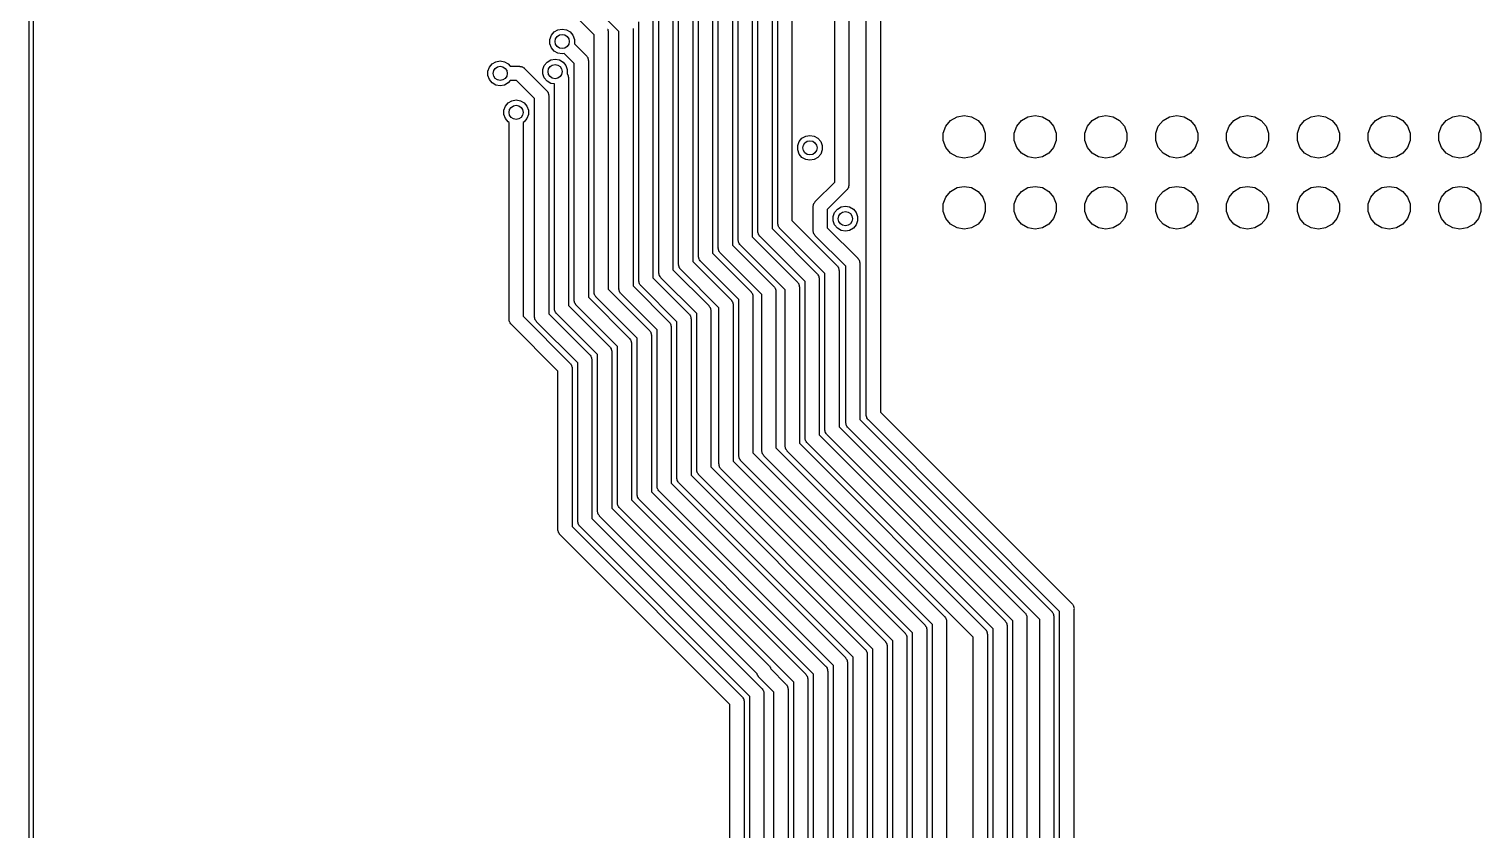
# Model space of a CAD drawing. Extents: x 25 to 346, y -457 to -16.
# Drawn here: x 25.3 to 77.4, y -272.1 to -243.4 of the extents above; entities that cross this region are included whole.
import ezdxf

# ---------------------------------------------------------------- set-up
doc = ezdxf.new("R2010")
doc.units = 0
doc.header["$MEASUREMENT"] = 0
doc.layers.add('BLACK', color=7, linetype='CONTINUOUS')

msp = doc.modelspace()

# ---------------------------------------------------------------- linework, layer by layer
at = {"layer": 'Black'}
for p, q in [((25.325, -456.565), (25.325, -16.51)), ((25.475, -16.585), (25.475, -456.49)), ((45.593, -243.595), (41.502, -239.504)), ((46.4871, -243.483), (42.852, -239.848)), ((51.9811, -241.084), (51.9811, -250.547)), ((52.1843, -250.358), (52.1843, -240.783)), ((52.6923, -240.678), (52.6923, -250.252)), ((50.7619, -250.947), (50.7619, -241.507)), ((51.2699, -241.402), (51.2699, -250.842)), ((51.4731, -250.652), (51.4731, -241.189)), ((49.8475, -242.151), (49.8475, -251.431)), ((50.0507, -251.241), (50.0507, -241.801)), ((50.5587, -241.696), (50.5587, -251.136)), ((48.6282, -251.831), (48.6282, -242.551)), ((49.1362, -242.445), (49.1362, -251.725)), ((49.3395, -251.536), (49.3395, -242.256)), ((54.737, -242.624), (54.737, -248.982)), ((47.1983, -252.412), (47.1983, -243.132)), ((47.7063, -243.027), (47.7063, -252.307)), ((47.917, -252.125), (47.917, -242.845)), ((48.425, -242.74), (48.425, -252.02)), ((54.229, -248.877), (54.229, -242.73)), ((55.3593, -257.226), (55.3593, -242.854)), ((55.8673, -242.749), (55.8673, -257.121)), ((44.0106, -243.763), (44.0636, -243.617)), ((44.0636, -243.617), (44.1632, -243.498)), ((44.1632, -243.498), (44.2974, -243.421)), ((44.2974, -243.421), (44.45, -243.394)), ((44.45, -243.394), (44.6026, -243.421)), ((44.6026, -243.421), (44.7368, -243.498)), ((44.7368, -243.498), (44.8364, -243.617)), ((44.8364, -243.617), (44.8894, -243.763)), ((45.593, -252.819), (45.593, -243.595)), ((46.0801, -243.393), (46.0857, -243.403)), ((46.0857, -243.403), (46.0914, -243.435)), ((46.0914, -243.435), (46.1, -243.467)), ((46.1, -243.467), (46.0991, -243.478)), ((46.0991, -243.478), (46.101, -243.489)), ((46.101, -243.489), (46.101, -252.713)), ((46.4871, -252.707), (46.4871, -243.483)), ((46.9951, -243.378), (46.9951, -252.602)), ((44.0106, -243.917), (44.0106, -243.763)), ((44.0636, -244.063), (44.0106, -243.917)), ((44.1632, -244.182), (44.0636, -244.063)), ((44.2974, -244.259), (44.1632, -244.182)), ((44.45, -244.286), (44.2974, -244.259)), ((44.5239, -244.273), (44.45, -244.286)), ((44.8818, -244.631), (44.5239, -244.273)), ((44.8894, -243.917), (44.8887, -243.919)), ((44.8887, -243.919), (45.3154, -244.346)), ((44.8894, -243.763), (44.8894, -243.917)), ((41.7881, -244.906), (41.8411, -244.76)), ((41.8411, -244.76), (41.9407, -244.641)), ((41.9407, -244.641), (42.0749, -244.564)), ((42.0749, -244.564), (42.2275, -244.537)), ((42.2275, -244.537), (42.3801, -244.564)), ((42.3801, -244.564), (42.5143, -244.641)), ((42.5143, -244.641), (42.588, -244.729)), ((42.588, -244.729), (42.9208, -244.729)), ((42.9208, -244.729), (42.9318, -244.731)), ((42.9318, -244.731), (42.9429, -244.73)), ((42.9429, -244.73), (42.975, -244.739)), ((42.975, -244.739), (43.0077, -244.744)), ((43.0077, -244.744), (43.0174, -244.75)), ((43.0174, -244.75), (43.0281, -244.753)), ((43.0281, -244.753), (43.0553, -244.772)), ((43.0553, -244.772), (43.0841, -244.788)), ((43.0841, -244.788), (43.0913, -244.797)), ((43.0913, -244.797), (43.1004, -244.803)), ((43.7566, -244.842), (43.8096, -244.696)), ((43.8096, -244.696), (43.9092, -244.578)), ((43.9092, -244.578), (44.0434, -244.5)), ((44.0434, -244.5), (44.196, -244.473)), ((44.196, -244.473), (44.3486, -244.5)), ((44.3486, -244.5), (44.4828, -244.578)), ((44.4828, -244.578), (44.5824, -244.696)), ((44.5824, -244.696), (44.6354, -244.842)), ((44.8818, -253.113), (44.8818, -244.631)), ((45.3154, -244.346), (45.3218, -244.355)), ((45.3218, -244.355), (45.3304, -244.363)), ((45.3304, -244.363), (45.347, -244.391)), ((45.347, -244.391), (45.366, -244.418)), ((45.366, -244.418), (45.3689, -244.429)), ((45.3689, -244.429), (45.3745, -244.439)), ((45.3745, -244.439), (45.3802, -244.472)), ((45.3802, -244.472), (45.3888, -244.504)), ((45.3888, -244.504), (45.3879, -244.515)), ((45.3879, -244.515), (45.3898, -244.526)), ((45.3898, -244.526), (45.3898, -253.008)), ((41.7881, -245.06), (41.7881, -244.906)), ((41.8411, -245.206), (41.7881, -245.06)), ((41.9407, -245.325), (41.8411, -245.206)), ((42.588, -245.237), (42.5143, -245.325)), ((42.8156, -245.237), (42.588, -245.237)), ((43.4594, -245.881), (42.8156, -245.237)), ((43.1004, -244.803), (43.893, -245.596)), ((43.7566, -244.997), (43.7566, -244.842)), ((43.8096, -245.143), (43.7566, -244.997)), ((43.9092, -245.261), (43.8096, -245.143)), ((44.0434, -245.339), (43.9092, -245.261)), ((44.6354, -244.997), (44.6318, -245.007)), ((44.6318, -245.007), (44.6357, -245.014)), ((44.6354, -244.842), (44.6354, -244.997)), ((44.6357, -245.014), (44.6548, -245.041)), ((44.6548, -245.041), (44.6577, -245.052)), ((44.6577, -245.052), (44.6633, -245.061)), ((44.6633, -245.061), (44.669, -245.094)), ((44.669, -245.094), (44.6776, -245.126)), ((44.6776, -245.126), (44.6766, -245.137)), ((44.6766, -245.137), (44.6786, -245.148)), ((44.6786, -245.148), (44.6786, -253.302)), ((42.0749, -245.402), (41.9407, -245.325)), ((42.2275, -245.429), (42.0749, -245.402)), ((42.3801, -245.402), (42.2275, -245.429)), ((42.5143, -245.325), (42.3801, -245.402)), ((43.893, -245.596), (43.8994, -245.605)), ((43.8994, -245.605), (43.9079, -245.612)), ((43.9079, -245.612), (43.9245, -245.641)), ((43.9245, -245.641), (43.9436, -245.668)), ((43.9436, -245.668), (43.9465, -245.679)), ((43.9465, -245.679), (43.9521, -245.689)), ((43.9521, -245.689), (43.9578, -245.721)), ((43.9578, -245.721), (43.9583, -245.723)), ((43.9583, -245.723), (43.9664, -245.753)), ((43.9664, -245.753), (43.9654, -245.765)), ((43.9654, -245.765), (43.9674, -245.776)), ((43.9674, -245.776), (43.9674, -247.655)), ((44.1706, -245.361), (44.0434, -245.339)), ((44.1706, -253.408), (44.1706, -245.361)), ((42.3596, -246.303), (42.4126, -246.157)), ((42.3596, -246.457), (42.3596, -246.303)), ((42.4126, -246.157), (42.5122, -246.038)), ((42.5122, -246.038), (42.6464, -245.961)), ((42.6464, -245.961), (42.799, -245.934)), ((42.799, -245.934), (42.9516, -245.961)), ((42.9516, -245.961), (43.0858, -246.038)), ((43.0858, -246.038), (43.1854, -246.157)), ((43.1854, -246.157), (43.2384, -246.303)), ((43.2384, -246.303), (43.2384, -246.457)), ((43.4594, -247.655), (43.4594, -245.881)), ((42.4126, -246.603), (42.3596, -246.457)), ((42.5122, -246.722), (42.4126, -246.603)), ((42.545, -246.741), (42.5122, -246.722)), ((42.545, -253.794), (42.545, -246.741)), ((43.0858, -246.722), (43.053, -246.741)), ((43.053, -246.741), (43.053, -253.689)), ((43.1854, -246.603), (43.0858, -246.722)), ((43.2384, -246.457), (43.1854, -246.603)), ((58.1239, -247.123), (58.2148, -246.874)), ((58.2148, -246.874), (58.3855, -246.67)), ((58.3855, -246.67), (58.6156, -246.538)), ((58.6156, -246.538), (58.8772, -246.491)), ((58.8772, -246.491), (59.1388, -246.538)), ((59.1388, -246.538), (59.3689, -246.67)), ((59.3689, -246.67), (59.5396, -246.874)), ((59.5396, -246.874), (59.6305, -247.123)), ((60.6639, -247.123), (60.7548, -246.874)), ((60.7548, -246.874), (60.9255, -246.67)), ((60.9255, -246.67), (61.1556, -246.538)), ((61.1556, -246.538), (61.4172, -246.491)), ((61.4172, -246.491), (61.6788, -246.538)), ((61.6788, -246.538), (61.9089, -246.67)), ((61.9089, -246.67), (62.0796, -246.874)), ((62.0796, -246.874), (62.1705, -247.123)), ((63.2039, -247.123), (63.2948, -246.874)), ((63.2948, -246.874), (63.4655, -246.67)), ((63.4655, -246.67), (63.6956, -246.538)), ((63.6956, -246.538), (63.9572, -246.491)), ((63.9572, -246.491), (64.2188, -246.538)), ((64.2188, -246.538), (64.4489, -246.67)), ((64.4489, -246.67), (64.6196, -246.874)), ((64.6196, -246.874), (64.7105, -247.123)), ((65.7439, -247.123), (65.8348, -246.874)), ((65.8348, -246.874), (66.0055, -246.67)), ((66.0055, -246.67), (66.2356, -246.538)), ((66.2356, -246.538), (66.4972, -246.491)), ((66.4972, -246.491), (66.7588, -246.538)), ((66.7588, -246.538), (66.9889, -246.67)), ((66.9889, -246.67), (67.1596, -246.874)), ((67.1596, -246.874), (67.2505, -247.123)), ((68.2839, -247.123), (68.3748, -246.874)), ((68.3748, -246.874), (68.5455, -246.67)), ((68.5455, -246.67), (68.7756, -246.538)), ((68.7756, -246.538), (69.0372, -246.491)), ((69.0372, -246.491), (69.2988, -246.538)), ((69.2988, -246.538), (69.5289, -246.67)), ((69.5289, -246.67), (69.6996, -246.874)), ((69.6996, -246.874), (69.7905, -247.123)), ((70.8239, -247.123), (70.9148, -246.874)), ((70.9148, -246.874), (71.0855, -246.67)), ((71.0855, -246.67), (71.3156, -246.538)), ((71.3156, -246.538), (71.5772, -246.491)), ((71.5772, -246.491), (71.8388, -246.538)), ((71.8388, -246.538), (72.0689, -246.67)), ((72.0689, -246.67), (72.2396, -246.874)), ((72.2396, -246.874), (72.3305, -247.123)), ((73.3639, -247.123), (73.4548, -246.874)), ((73.4548, -246.874), (73.6255, -246.67)), ((73.6255, -246.67), (73.8556, -246.538)), ((73.8556, -246.538), (74.1172, -246.491)), ((74.1172, -246.491), (74.3788, -246.538)), ((74.3788, -246.538), (74.6089, -246.67)), ((74.6089, -246.67), (74.7796, -246.874)), ((74.7796, -246.874), (74.8705, -247.123)), ((75.9039, -247.123), (75.9948, -246.874)), ((75.9948, -246.874), (76.1655, -246.67)), ((76.1655, -246.67), (76.3956, -246.538)), ((76.3956, -246.538), (76.6572, -246.491)), ((76.6572, -246.491), (76.9188, -246.538)), ((76.9188, -246.538), (77.1489, -246.67)), ((77.1489, -246.67), (77.3196, -246.874)), ((77.3196, -246.874), (77.4105, -247.123)), ((52.9536, -247.427), (53.0532, -247.308)), ((53.0532, -247.308), (53.1874, -247.231)), ((53.1874, -247.231), (53.34, -247.204)), ((53.34, -247.204), (53.4926, -247.231)), ((53.4926, -247.231), (53.6268, -247.308)), ((53.6268, -247.308), (53.7264, -247.427)), ((58.1239, -247.389), (58.1239, -247.123)), ((58.2148, -247.639), (58.1239, -247.389)), ((59.6305, -247.389), (59.5396, -247.639)), ((59.6305, -247.123), (59.6305, -247.389)), ((60.6639, -247.389), (60.6639, -247.123)), ((60.7548, -247.639), (60.6639, -247.389)), ((62.1705, -247.389), (62.0796, -247.639)), ((62.1705, -247.123), (62.1705, -247.389)), ((63.2039, -247.389), (63.2039, -247.123)), ((63.2948, -247.639), (63.2039, -247.389)), ((64.7105, -247.389), (64.6196, -247.639)), ((64.7105, -247.123), (64.7105, -247.389)), ((65.7439, -247.389), (65.7439, -247.123)), ((65.8348, -247.639), (65.7439, -247.389)), ((67.2505, -247.389), (67.1596, -247.639)), ((67.2505, -247.123), (67.2505, -247.389)), ((68.2839, -247.389), (68.2839, -247.123)), ((68.3748, -247.639), (68.2839, -247.389)), ((69.7905, -247.389), (69.6996, -247.639)), ((69.7905, -247.123), (69.7905, -247.389)), ((70.8239, -247.389), (70.8239, -247.123)), ((70.9148, -247.639), (70.8239, -247.389)), ((72.3305, -247.389), (72.2396, -247.639)), ((72.3305, -247.123), (72.3305, -247.389)), ((73.3639, -247.389), (73.3639, -247.123)), ((73.4548, -247.639), (73.3639, -247.389)), ((74.8705, -247.389), (74.7796, -247.639)), ((74.8705, -247.123), (74.8705, -247.389)), ((75.9039, -247.389), (75.9039, -247.123)), ((75.9948, -247.639), (75.9039, -247.389)), ((77.4105, -247.389), (77.3196, -247.639)), ((77.4105, -247.123), (77.4105, -247.389)), ((43.4594, -253.702), (43.4594, -247.655)), ((43.9674, -247.655), (43.9674, -253.597)), ((52.9006, -247.573), (52.9536, -247.427)), ((52.9006, -247.727), (52.9006, -247.573)), ((52.9536, -247.873), (52.9006, -247.727)), ((53.0532, -247.992), (52.9536, -247.873)), ((53.7264, -247.873), (53.6268, -247.992)), ((53.7264, -247.427), (53.7794, -247.573)), ((53.7794, -247.727), (53.7264, -247.873)), ((53.7794, -247.573), (53.7794, -247.727)), ((58.3855, -247.842), (58.2148, -247.639)), ((58.6156, -247.975), (58.3855, -247.842)), ((59.3689, -247.842), (59.1388, -247.975)), ((59.5396, -247.639), (59.3689, -247.842)), ((60.9255, -247.842), (60.7548, -247.639)), ((61.1556, -247.975), (60.9255, -247.842)), ((61.9089, -247.842), (61.6788, -247.975)), ((62.0796, -247.639), (61.9089, -247.842)), ((63.4655, -247.842), (63.2948, -247.639)), ((63.6956, -247.975), (63.4655, -247.842)), ((64.4489, -247.842), (64.2188, -247.975)), ((64.6196, -247.639), (64.4489, -247.842)), ((66.0055, -247.842), (65.8348, -247.639)), ((66.2356, -247.975), (66.0055, -247.842)), ((66.9889, -247.842), (66.7588, -247.975)), ((67.1596, -247.639), (66.9889, -247.842)), ((68.5455, -247.842), (68.3748, -247.639)), ((68.7756, -247.975), (68.5455, -247.842)), ((69.5289, -247.842), (69.2988, -247.975)), ((69.6996, -247.639), (69.5289, -247.842)), ((71.0855, -247.842), (70.9148, -247.639)), ((71.3156, -247.975), (71.0855, -247.842)), ((72.0689, -247.842), (71.8388, -247.975)), ((72.2396, -247.639), (72.0689, -247.842)), ((73.6255, -247.842), (73.4548, -247.639)), ((73.8556, -247.975), (73.6255, -247.842)), ((74.6089, -247.842), (74.3788, -247.975)), ((74.7796, -247.639), (74.6089, -247.842)), ((76.1655, -247.842), (75.9948, -247.639)), ((76.3956, -247.975), (76.1655, -247.842)), ((77.1489, -247.842), (76.9188, -247.975)), ((77.3196, -247.639), (77.1489, -247.842)), ((53.1874, -248.069), (53.0532, -247.992)), ((53.34, -248.096), (53.1874, -248.069)), ((53.4926, -248.069), (53.34, -248.096)), ((53.6268, -247.992), (53.4926, -248.069)), ((58.8772, -248.021), (58.6156, -247.975)), ((59.1388, -247.975), (58.8772, -248.021)), ((61.4172, -248.021), (61.1556, -247.975)), ((61.6788, -247.975), (61.4172, -248.021)), ((63.9572, -248.021), (63.6956, -247.975)), ((64.2188, -247.975), (63.9572, -248.021)), ((66.4972, -248.021), (66.2356, -247.975)), ((66.7588, -247.975), (66.4972, -248.021)), ((69.0372, -248.021), (68.7756, -247.975)), ((69.2988, -247.975), (69.0372, -248.021)), ((71.5772, -248.021), (71.3156, -247.975)), ((71.8388, -247.975), (71.5772, -248.021)), ((74.1172, -248.021), (73.8556, -247.975)), ((74.3788, -247.975), (74.1172, -248.021)), ((76.6572, -248.021), (76.3956, -247.975)), ((76.9188, -247.975), (76.6572, -248.021)), ((53.5287, -249.578), (54.229, -248.877)), ((54.6626, -249.162), (53.9623, -249.862)), ((54.669, -249.153), (54.6626, -249.162)), ((54.6776, -249.146), (54.669, -249.153)), ((54.6942, -249.117), (54.6776, -249.146)), ((54.7132, -249.09), (54.6942, -249.117)), ((54.7161, -249.079), (54.7132, -249.09)), ((54.7217, -249.069), (54.7161, -249.079)), ((54.7274, -249.037), (54.7217, -249.069)), ((54.736, -249.005), (54.7274, -249.037)), ((54.737, -248.982), (54.7351, -248.993)), ((54.7351, -248.993), (54.736, -249.005)), ((58.1239, -249.663), (58.2148, -249.414)), ((58.2148, -249.414), (58.3855, -249.21)), ((58.3855, -249.21), (58.6156, -249.078)), ((58.6156, -249.078), (58.8772, -249.031)), ((58.8772, -249.031), (59.1388, -249.078)), ((59.1388, -249.078), (59.3689, -249.21)), ((59.3689, -249.21), (59.5396, -249.414)), ((59.5396, -249.414), (59.6305, -249.663)), ((60.6639, -249.663), (60.7548, -249.414)), ((60.7548, -249.414), (60.9255, -249.21)), ((60.9255, -249.21), (61.1556, -249.078)), ((61.1556, -249.078), (61.4172, -249.031)), ((61.4172, -249.031), (61.6788, -249.078)), ((61.6788, -249.078), (61.9089, -249.21)), ((61.9089, -249.21), (62.0796, -249.414)), ((62.0796, -249.414), (62.1705, -249.663)), ((63.2039, -249.663), (63.2948, -249.414)), ((63.2948, -249.414), (63.4655, -249.21)), ((63.4655, -249.21), (63.6956, -249.078)), ((63.6956, -249.078), (63.9572, -249.031)), ((63.9572, -249.031), (64.2188, -249.078)), ((64.2188, -249.078), (64.4489, -249.21)), ((64.4489, -249.21), (64.6196, -249.414)), ((64.6196, -249.414), (64.7105, -249.663)), ((65.7439, -249.663), (65.8348, -249.414)), ((65.8348, -249.414), (66.0055, -249.21)), ((66.0055, -249.21), (66.2356, -249.078)), ((66.2356, -249.078), (66.4972, -249.031)), ((66.4972, -249.031), (66.7588, -249.078)), ((66.7588, -249.078), (66.9889, -249.21)), ((66.9889, -249.21), (67.1596, -249.414)), ((67.1596, -249.414), (67.2505, -249.663)), ((68.2839, -249.663), (68.3748, -249.414)), ((68.3748, -249.414), (68.5455, -249.21)), ((68.5455, -249.21), (68.7756, -249.078)), ((68.7756, -249.078), (69.0372, -249.031)), ((69.0372, -249.031), (69.2988, -249.078)), ((69.2988, -249.078), (69.5289, -249.21)), ((69.5289, -249.21), (69.6996, -249.414)), ((69.6996, -249.414), (69.7905, -249.663)), ((70.8239, -249.663), (70.9148, -249.414)), ((70.9148, -249.414), (71.0855, -249.21)), ((71.0855, -249.21), (71.3156, -249.078)), ((71.3156, -249.078), (71.5772, -249.031)), ((71.5772, -249.031), (71.8388, -249.078)), ((71.8388, -249.078), (72.0689, -249.21)), ((72.0689, -249.21), (72.2396, -249.414)), ((72.2396, -249.414), (72.3305, -249.663)), ((73.3639, -249.663), (73.4548, -249.414)), ((73.4548, -249.414), (73.6255, -249.21)), ((73.6255, -249.21), (73.8556, -249.078)), ((73.8556, -249.078), (74.1172, -249.031)), ((74.1172, -249.031), (74.3788, -249.078)), ((74.3788, -249.078), (74.6089, -249.21)), ((74.6089, -249.21), (74.7796, -249.414)), ((74.7796, -249.414), (74.8705, -249.663)), ((75.9039, -249.663), (75.9948, -249.414)), ((75.9948, -249.414), (76.1655, -249.21)), ((76.1655, -249.21), (76.3956, -249.078)), ((76.3956, -249.078), (76.6572, -249.031)), ((76.6572, -249.031), (76.9188, -249.078)), ((76.9188, -249.078), (77.1489, -249.21)), ((77.1489, -249.21), (77.3196, -249.414)), ((77.3196, -249.414), (77.4105, -249.663)), ((53.4543, -249.757), (53.4562, -249.746)), ((53.4543, -250.622), (53.4543, -249.757)), ((53.4553, -249.735), (53.4639, -249.703)), ((53.4562, -249.746), (53.4553, -249.735)), ((53.4639, -249.703), (53.4696, -249.67)), ((53.4696, -249.67), (53.4752, -249.661)), ((53.4752, -249.661), (53.4781, -249.65)), ((53.4781, -249.65), (53.4971, -249.623)), ((53.4971, -249.623), (53.5137, -249.594)), ((53.5137, -249.594), (53.5223, -249.587)), ((53.5223, -249.587), (53.5287, -249.578)), ((53.9623, -249.862), (53.9623, -250.517)), ((54.1706, -250.113), (54.2236, -249.967)), ((54.2236, -249.967), (54.3232, -249.848)), ((54.3232, -249.848), (54.4574, -249.771)), ((54.4574, -249.771), (54.61, -249.744)), ((54.61, -249.744), (54.7626, -249.771)), ((54.7626, -249.771), (54.8968, -249.848)), ((54.8968, -249.848), (54.9964, -249.967)), ((54.9964, -249.967), (55.0494, -250.113)), ((58.1239, -249.929), (58.1239, -249.663)), ((58.2148, -250.179), (58.1239, -249.929)), ((59.6305, -249.929), (59.5396, -250.179)), ((59.6305, -249.663), (59.6305, -249.929)), ((60.6639, -249.929), (60.6639, -249.663)), ((60.7548, -250.179), (60.6639, -249.929)), ((62.1705, -249.929), (62.0796, -250.179)), ((62.1705, -249.663), (62.1705, -249.929)), ((63.2039, -249.929), (63.2039, -249.663)), ((63.2948, -250.179), (63.2039, -249.929)), ((64.7105, -249.929), (64.6196, -250.179)), ((64.7105, -249.663), (64.7105, -249.929)), ((65.7439, -249.929), (65.7439, -249.663)), ((65.8348, -250.179), (65.7439, -249.929)), ((67.2505, -249.929), (67.1596, -250.179)), ((67.2505, -249.663), (67.2505, -249.929)), ((68.2839, -249.929), (68.2839, -249.663)), ((68.3748, -250.179), (68.2839, -249.929)), ((69.7905, -249.929), (69.6996, -250.179)), ((69.7905, -249.663), (69.7905, -249.929)), ((70.8239, -249.929), (70.8239, -249.663)), ((70.9148, -250.179), (70.8239, -249.929)), ((72.3305, -249.929), (72.2396, -250.179)), ((72.3305, -249.663), (72.3305, -249.929)), ((73.3639, -249.929), (73.3639, -249.663)), ((73.4548, -250.179), (73.3639, -249.929)), ((74.8705, -249.929), (74.7796, -250.179)), ((74.8705, -249.663), (74.8705, -249.929)), ((75.9039, -249.929), (75.9039, -249.663)), ((75.9948, -250.179), (75.9039, -249.929)), ((77.4105, -249.929), (77.3196, -250.179)), ((77.4105, -249.663), (77.4105, -249.929)), ((52.1862, -250.369), (52.1843, -250.358)), ((52.1853, -250.38), (52.1862, -250.369)), ((52.1939, -250.412), (52.1853, -250.38)), ((52.1996, -250.444), (52.1939, -250.412)), ((52.2052, -250.454), (52.1996, -250.444)), ((52.2081, -250.465), (52.2052, -250.454)), ((52.2271, -250.492), (52.2081, -250.465)), ((52.2437, -250.521), (52.2271, -250.492)), ((52.2523, -250.528), (52.2437, -250.521)), ((52.2587, -250.537), (52.2523, -250.528)), ((52.6923, -250.252), (54.307, -251.867)), ((53.9623, -250.517), (55.0563, -251.611)), ((54.1706, -250.267), (54.1706, -250.113)), ((54.2236, -250.413), (54.1706, -250.267)), ((54.3232, -250.532), (54.2236, -250.413)), ((54.9964, -250.413), (54.8968, -250.532)), ((55.0494, -250.267), (54.9964, -250.413)), ((55.0494, -250.113), (55.0494, -250.267)), ((58.3855, -250.382), (58.2148, -250.179)), ((58.6156, -250.515), (58.3855, -250.382)), ((58.8772, -250.561), (58.6156, -250.515)), ((59.1388, -250.515), (58.8772, -250.561)), ((59.3689, -250.382), (59.1388, -250.515)), ((59.5396, -250.179), (59.3689, -250.382)), ((60.9255, -250.382), (60.7548, -250.179)), ((61.1556, -250.515), (60.9255, -250.382)), ((61.4172, -250.561), (61.1556, -250.515)), ((61.6788, -250.515), (61.4172, -250.561)), ((61.9089, -250.382), (61.6788, -250.515)), ((62.0796, -250.179), (61.9089, -250.382)), ((63.4655, -250.382), (63.2948, -250.179)), ((63.6956, -250.515), (63.4655, -250.382)), ((63.9572, -250.561), (63.6956, -250.515)), ((64.2188, -250.515), (63.9572, -250.561)), ((64.4489, -250.382), (64.2188, -250.515)), ((64.6196, -250.179), (64.4489, -250.382)), ((66.0055, -250.382), (65.8348, -250.179)), ((66.2356, -250.515), (66.0055, -250.382)), ((66.4972, -250.561), (66.2356, -250.515)), ((66.7588, -250.515), (66.4972, -250.561)), ((66.9889, -250.382), (66.7588, -250.515)), ((67.1596, -250.179), (66.9889, -250.382)), ((68.5455, -250.382), (68.3748, -250.179)), ((68.7756, -250.515), (68.5455, -250.382)), ((69.0372, -250.561), (68.7756, -250.515)), ((69.2988, -250.515), (69.0372, -250.561)), ((69.5289, -250.382), (69.2988, -250.515)), ((69.6996, -250.179), (69.5289, -250.382)), ((71.0855, -250.382), (70.9148, -250.179)), ((71.3156, -250.515), (71.0855, -250.382)), ((71.5772, -250.561), (71.3156, -250.515)), ((71.8388, -250.515), (71.5772, -250.561)), ((72.0689, -250.382), (71.8388, -250.515)), ((72.2396, -250.179), (72.0689, -250.382)), ((73.6255, -250.382), (73.4548, -250.179)), ((73.8556, -250.515), (73.6255, -250.382)), ((74.1172, -250.561), (73.8556, -250.515)), ((74.3788, -250.515), (74.1172, -250.561)), ((74.6089, -250.382), (74.3788, -250.515)), ((74.7796, -250.179), (74.6089, -250.382)), ((76.1655, -250.382), (75.9948, -250.179)), ((76.3956, -250.515), (76.1655, -250.382)), ((76.6572, -250.561), (76.3956, -250.515)), ((76.9188, -250.515), (76.6572, -250.561)), ((77.1489, -250.382), (76.9188, -250.515)), ((77.3196, -250.179), (77.1489, -250.382)), ((50.7638, -250.958), (50.7619, -250.947)), ((50.7628, -250.969), (50.7638, -250.958)), ((50.7714, -251.001), (50.7628, -250.969)), ((50.7772, -251.034), (50.7714, -251.001)), ((50.7828, -251.043), (50.7772, -251.034)), ((50.7857, -251.054), (50.7828, -251.043)), ((51.2699, -250.842), (52.8846, -252.456)), ((51.475, -250.663), (51.4731, -250.652)), ((51.4741, -250.674), (51.475, -250.663)), ((51.4826, -250.706), (51.4741, -250.674)), ((51.4884, -250.739), (51.4826, -250.706)), ((51.494, -250.749), (51.4884, -250.739)), ((51.4969, -250.76), (51.494, -250.749)), ((51.5159, -250.787), (51.4969, -250.76)), ((51.5325, -250.815), (51.5159, -250.787)), ((51.5411, -250.823), (51.5325, -250.815)), ((51.5475, -250.832), (51.5411, -250.823)), ((53.1622, -252.447), (51.5475, -250.832)), ((51.9811, -250.547), (53.5958, -252.162)), ((53.8734, -252.152), (52.2587, -250.537)), ((53.4562, -250.633), (53.4543, -250.622)), ((53.4553, -250.644), (53.4562, -250.633)), ((53.4639, -250.676), (53.4553, -250.644)), ((53.4696, -250.709), (53.4639, -250.676)), ((53.4752, -250.718), (53.4696, -250.709)), ((53.4781, -250.729), (53.4752, -250.718)), ((53.4971, -250.756), (53.4781, -250.729)), ((53.5137, -250.785), (53.4971, -250.756)), ((53.5223, -250.792), (53.5137, -250.785)), ((53.5287, -250.801), (53.5223, -250.792)), ((54.6227, -251.895), (53.5287, -250.801)), ((54.4574, -250.609), (54.3232, -250.532)), ((54.61, -250.636), (54.4574, -250.609)), ((54.7626, -250.609), (54.61, -250.636)), ((54.8968, -250.532), (54.7626, -250.609)), ((49.3414, -251.547), (49.3395, -251.536)), ((49.3404, -251.558), (49.3414, -251.547)), ((49.349, -251.59), (49.3404, -251.558)), ((49.8475, -251.431), (51.2209, -252.804)), ((50.0526, -251.252), (50.0507, -251.241)), ((50.0516, -251.264), (50.0526, -251.252)), ((50.0602, -251.296), (50.0516, -251.264)), ((50.066, -251.328), (50.0602, -251.296)), ((50.0716, -251.338), (50.066, -251.328)), ((50.0745, -251.349), (50.0716, -251.338)), ((50.0935, -251.376), (50.0745, -251.349)), ((50.1101, -251.405), (50.0935, -251.376)), ((50.1187, -251.412), (50.1101, -251.405)), ((50.1251, -251.421), (50.1187, -251.412)), ((51.6128, -252.909), (50.1251, -251.421)), ((50.5587, -251.136), (52.0464, -252.624)), ((50.8047, -251.081), (50.7857, -251.054)), ((50.8213, -251.11), (50.8047, -251.081)), ((50.8299, -251.117), (50.8213, -251.11)), ((50.8363, -251.126), (50.8299, -251.117)), ((52.451, -252.741), (50.8363, -251.126)), ((48.425, -252.02), (49.7096, -253.305)), ((48.6302, -251.842), (48.6282, -251.831)), ((48.6292, -251.853), (48.6302, -251.842)), ((48.6378, -251.885), (48.6292, -251.853)), ((48.6436, -251.917), (48.6378, -251.885)), ((48.6492, -251.927), (48.6436, -251.917)), ((48.652, -251.938), (48.6492, -251.927)), ((48.6711, -251.965), (48.652, -251.938)), ((48.6877, -251.994), (48.6711, -251.965)), ((48.6962, -252.001), (48.6877, -251.994)), ((48.7026, -252.01), (48.6962, -252.001)), ((50.0761, -253.384), (48.7026, -252.01)), ((49.1362, -251.725), (50.5097, -253.099)), ((49.3548, -251.623), (49.349, -251.59)), ((49.3604, -251.633), (49.3548, -251.623)), ((49.3633, -251.643), (49.3604, -251.633)), ((49.3823, -251.67), (49.3633, -251.643)), ((49.3989, -251.699), (49.3823, -251.67)), ((49.4074, -251.706), (49.3989, -251.699)), ((49.4139, -251.716), (49.4074, -251.706)), ((50.7873, -253.089), (49.4139, -251.716)), ((54.307, -251.867), (54.3134, -251.876)), ((54.3134, -251.876), (54.322, -251.883)), ((54.322, -251.883), (54.3386, -251.912)), ((54.3386, -251.912), (54.3576, -251.939)), ((54.3576, -251.939), (54.3605, -251.95)), ((54.3605, -251.95), (54.3661, -251.96)), ((54.3661, -251.96), (54.3718, -251.993)), ((54.3718, -251.993), (54.3804, -252.025)), ((54.3804, -252.025), (54.3795, -252.036)), ((54.3795, -252.036), (54.3814, -252.047)), ((54.3814, -252.047), (54.3814, -257.646)), ((54.6227, -257.495), (54.6227, -251.895)), ((55.0563, -251.611), (55.0627, -251.62)), ((55.0627, -251.62), (55.0713, -251.627)), ((55.0713, -251.627), (55.0879, -251.656)), ((55.0879, -251.656), (55.1069, -251.683)), ((55.1069, -251.683), (55.1098, -251.694)), ((55.1098, -251.694), (55.1154, -251.703)), ((55.1154, -251.703), (55.1211, -251.736)), ((55.1211, -251.736), (55.1297, -251.768)), ((55.1297, -251.768), (55.1288, -251.779)), ((55.1288, -251.779), (55.1307, -251.79)), ((55.1307, -251.79), (55.1307, -257.39)), ((46.9951, -252.602), (48.2872, -253.894)), ((47.2002, -252.423), (47.1983, -252.412)), ((47.1992, -252.434), (47.2002, -252.423)), ((47.2078, -252.466), (47.1992, -252.434)), ((47.2136, -252.499), (47.2078, -252.466)), ((47.2192, -252.509), (47.2136, -252.499)), ((47.2221, -252.52), (47.2192, -252.509)), ((47.2411, -252.547), (47.2221, -252.52)), ((47.2577, -252.575), (47.2411, -252.547)), ((47.2663, -252.583), (47.2577, -252.575)), ((47.2727, -252.592), (47.2663, -252.583)), ((47.2802, -252.599), (47.2727, -252.592)), ((48.5648, -253.884), (47.2802, -252.599)), ((47.7063, -252.307), (48.9984, -253.599)), ((47.919, -252.136), (47.917, -252.125)), ((47.918, -252.147), (47.919, -252.136)), ((47.9266, -252.179), (47.918, -252.147)), ((47.9324, -252.212), (47.9266, -252.179)), ((47.9379, -252.222), (47.9324, -252.212)), ((47.9408, -252.232), (47.9379, -252.222)), ((47.9599, -252.26), (47.9408, -252.232)), ((47.9765, -252.288), (47.9599, -252.26)), ((47.985, -252.296), (47.9765, -252.288)), ((47.9914, -252.305), (47.985, -252.296)), ((49.276, -253.589), (47.9914, -252.305)), ((52.8846, -252.456), (52.891, -252.465)), ((52.891, -252.465), (52.8996, -252.473)), ((52.8996, -252.473), (52.9161, -252.501)), ((52.9161, -252.501), (52.9352, -252.529)), ((52.9352, -252.529), (52.9381, -252.539)), ((52.9381, -252.539), (52.9437, -252.549)), ((52.9437, -252.549), (52.9494, -252.582)), ((52.9494, -252.582), (52.958, -252.614)), ((52.958, -252.614), (52.957, -252.625)), ((53.1622, -258.046), (53.1622, -252.447)), ((53.5958, -252.162), (53.6022, -252.171)), ((53.6022, -252.171), (53.6108, -252.178)), ((53.6108, -252.178), (53.6274, -252.207)), ((53.6274, -252.207), (53.6464, -252.234)), ((53.6464, -252.234), (53.6493, -252.245)), ((53.6493, -252.245), (53.6549, -252.254)), ((53.6549, -252.254), (53.6606, -252.287)), ((53.6606, -252.287), (53.6692, -252.319)), ((53.6692, -252.319), (53.6683, -252.33)), ((53.6683, -252.33), (53.6702, -252.341)), ((53.6702, -252.341), (53.6702, -257.941)), ((53.8734, -257.752), (53.8734, -252.152)), ((44.8837, -253.124), (44.8818, -253.113)), ((44.8828, -253.135), (44.8837, -253.124)), ((44.8913, -253.167), (44.8828, -253.135)), ((45.3898, -253.008), (46.8648, -254.483)), ((45.5949, -252.83), (45.593, -252.819)), ((45.594, -252.841), (45.5949, -252.83)), ((45.6026, -252.873), (45.594, -252.841)), ((45.6083, -252.905), (45.6026, -252.873)), ((45.6139, -252.915), (45.6083, -252.905)), ((45.6168, -252.926), (45.6139, -252.915)), ((45.6358, -252.953), (45.6168, -252.926)), ((45.6524, -252.982), (45.6358, -252.953)), ((45.661, -252.989), (45.6524, -252.982)), ((45.6674, -252.998), (45.661, -252.989)), ((47.1424, -254.473), (45.6674, -252.998)), ((46.101, -252.713), (47.576, -254.188)), ((46.489, -252.718), (46.4871, -252.707)), ((46.488, -252.729), (46.489, -252.718)), ((46.4966, -252.761), (46.488, -252.729)), ((46.5024, -252.794), (46.4966, -252.761)), ((46.508, -252.803), (46.5024, -252.794)), ((46.5109, -252.814), (46.508, -252.803)), ((46.5299, -252.841), (46.5109, -252.814)), ((46.5465, -252.87), (46.5299, -252.841)), ((46.5551, -252.877), (46.5465, -252.87)), ((46.5615, -252.886), (46.5551, -252.877)), ((47.8536, -254.179), (46.5615, -252.886)), ((50.5097, -253.099), (50.5161, -253.108)), ((50.5161, -253.108), (50.5247, -253.115)), ((50.5247, -253.115), (50.5413, -253.144)), ((50.7873, -258.689), (50.7873, -253.089)), ((51.2209, -252.804), (51.2273, -252.813)), ((51.2273, -252.813), (51.2359, -252.821)), ((51.2359, -252.821), (51.2525, -252.849)), ((51.2525, -252.849), (51.2715, -252.876)), ((51.2715, -252.876), (51.2744, -252.887)), ((51.2744, -252.887), (51.28, -252.897)), ((51.28, -252.897), (51.2857, -252.93)), ((51.2857, -252.93), (51.2943, -252.962)), ((51.2943, -252.962), (51.2934, -252.973)), ((51.2934, -252.973), (51.2953, -252.984)), ((51.2953, -252.984), (51.2953, -258.583)), ((51.6128, -258.508), (51.6128, -252.909)), ((52.0464, -252.624), (52.0528, -252.633)), ((52.0528, -252.633), (52.0614, -252.64)), ((52.0614, -252.64), (52.078, -252.669)), ((52.078, -252.669), (52.097, -252.696)), ((52.097, -252.696), (52.0999, -252.707)), ((52.0999, -252.707), (52.1055, -252.717)), ((52.1055, -252.717), (52.1112, -252.749)), ((52.1112, -252.749), (52.1198, -252.781)), ((52.1198, -252.781), (52.1189, -252.793)), ((52.1189, -252.793), (52.1208, -252.804)), ((52.1208, -252.804), (52.1208, -258.403)), ((52.451, -258.341), (52.451, -252.741)), ((52.957, -252.625), (52.959, -252.636)), ((52.959, -252.636), (52.959, -258.235)), ((43.9674, -253.597), (45.4423, -255.072)), ((44.1725, -253.419), (44.1706, -253.408)), ((44.1715, -253.43), (44.1725, -253.419)), ((44.1801, -253.462), (44.1715, -253.43)), ((44.1859, -253.495), (44.1801, -253.462)), ((44.1915, -253.504), (44.1859, -253.495)), ((44.1944, -253.515), (44.1915, -253.504)), ((44.2134, -253.542), (44.1944, -253.515)), ((44.23, -253.571), (44.2134, -253.542)), ((44.2386, -253.578), (44.23, -253.571)), ((44.245, -253.587), (44.2386, -253.578)), ((45.7199, -255.062), (44.245, -253.587)), ((44.6786, -253.302), (46.1536, -254.777)), ((44.8971, -253.2), (44.8913, -253.167)), ((44.9027, -253.21), (44.8971, -253.2)), ((44.9056, -253.22), (44.9027, -253.21)), ((44.9246, -253.248), (44.9056, -253.22)), ((44.9412, -253.276), (44.9246, -253.248)), ((44.9498, -253.284), (44.9412, -253.276)), ((44.9562, -253.293), (44.9498, -253.284)), ((46.4312, -254.768), (44.9562, -253.293)), ((48.9984, -253.599), (49.0048, -253.608)), ((49.0048, -253.608), (49.0134, -253.615)), ((49.0134, -253.615), (49.03, -253.644)), ((49.03, -253.644), (49.049, -253.671)), ((49.276, -259.189), (49.276, -253.589)), ((49.7096, -253.305), (49.716, -253.314)), ((49.716, -253.314), (49.7246, -253.321)), ((49.7246, -253.321), (49.7412, -253.35)), ((49.7412, -253.35), (49.7602, -253.377)), ((49.7602, -253.377), (49.7631, -253.388)), ((49.7631, -253.388), (49.7687, -253.397)), ((49.7687, -253.397), (49.7744, -253.43)), ((49.7744, -253.43), (49.783, -253.462)), ((49.783, -253.462), (49.7821, -253.473)), ((49.7821, -253.473), (49.784, -253.484)), ((49.784, -253.484), (49.784, -259.084)), ((50.0761, -258.983), (50.0761, -253.384)), ((50.5413, -253.144), (50.5603, -253.171)), ((50.5603, -253.171), (50.5632, -253.182)), ((50.5632, -253.182), (50.5688, -253.192)), ((50.5688, -253.192), (50.5745, -253.224)), ((50.5745, -253.224), (50.5831, -253.256)), ((50.5831, -253.256), (50.5821, -253.267)), ((50.5821, -253.267), (50.5841, -253.278)), ((50.5841, -253.278), (50.5841, -258.878)), ((42.5469, -253.805), (42.545, -253.794)), ((42.546, -253.816), (42.5469, -253.805)), ((42.5546, -253.848), (42.546, -253.816)), ((42.5603, -253.881), (42.5546, -253.848)), ((42.5659, -253.89), (42.5603, -253.881)), ((42.5688, -253.901), (42.5659, -253.89)), ((42.5878, -253.928), (42.5688, -253.901)), ((42.6044, -253.957), (42.5878, -253.928)), ((42.613, -253.964), (42.6044, -253.957)), ((42.6194, -253.973), (42.613, -253.964)), ((44.2975, -255.651), (42.6194, -253.973)), ((43.053, -253.689), (44.7311, -255.367)), ((43.4613, -253.713), (43.4594, -253.702)), ((43.4603, -253.724), (43.4613, -253.713)), ((43.4689, -253.756), (43.4603, -253.724)), ((43.4747, -253.789), (43.4689, -253.756)), ((43.4803, -253.799), (43.4747, -253.789)), ((43.4832, -253.81), (43.4803, -253.799)), ((43.5022, -253.837), (43.4832, -253.81)), ((43.5188, -253.866), (43.5022, -253.837)), ((43.5274, -253.873), (43.5188, -253.866)), ((43.5338, -253.882), (43.5274, -253.873)), ((45.0087, -255.357), (43.5338, -253.882)), ((48.2872, -253.894), (48.2936, -253.903)), ((48.2936, -253.903), (48.3022, -253.91)), ((48.3022, -253.91), (48.3187, -253.939)), ((48.3187, -253.939), (48.3378, -253.966)), ((48.3378, -253.966), (48.3407, -253.977)), ((48.3407, -253.977), (48.3463, -253.986)), ((48.3463, -253.986), (48.352, -254.019)), ((48.352, -254.019), (48.3606, -254.051)), ((48.3606, -254.051), (48.3596, -254.062)), ((48.3596, -254.062), (48.3616, -254.073)), ((48.3616, -254.073), (48.3616, -259.673)), ((48.5648, -259.484), (48.5648, -253.884)), ((49.049, -253.671), (49.0519, -253.682)), ((49.0519, -253.682), (49.0575, -253.692)), ((49.0575, -253.692), (49.0632, -253.725)), ((49.0632, -253.725), (49.0718, -253.757)), ((49.0718, -253.757), (49.0708, -253.768)), ((49.0708, -253.768), (49.0728, -253.779)), ((49.0728, -253.779), (49.0728, -259.378)), ((46.8648, -254.483), (46.8712, -254.492)), ((46.8712, -254.492), (46.8797, -254.499)), ((46.8797, -254.499), (46.8963, -254.528)), ((46.8963, -254.528), (46.9154, -254.555)), ((46.9154, -254.555), (46.9183, -254.566)), ((46.9183, -254.566), (46.9238, -254.576)), ((46.9238, -254.576), (46.9296, -254.608)), ((46.9296, -254.608), (46.9382, -254.64)), ((46.9382, -254.64), (46.9372, -254.651)), ((46.9372, -254.651), (46.9392, -254.662)), ((46.9392, -254.662), (46.9392, -260.27)), ((47.1424, -260.081), (47.1424, -254.473)), ((47.576, -254.188), (47.5824, -254.197)), ((47.5824, -254.197), (47.5909, -254.205)), ((47.5909, -254.205), (47.6075, -254.233)), ((47.6075, -254.233), (47.6266, -254.261)), ((47.6266, -254.261), (47.6295, -254.271)), ((47.6295, -254.271), (47.6351, -254.281)), ((47.6351, -254.281), (47.6408, -254.314)), ((47.6408, -254.314), (47.6494, -254.346)), ((47.6494, -254.346), (47.6484, -254.357)), ((47.6484, -254.357), (47.6504, -254.368)), ((47.6504, -254.368), (47.6504, -259.976)), ((47.8536, -259.778), (47.8536, -254.179)), ((45.4423, -255.072), (45.4488, -255.081)), ((45.4488, -255.081), (45.4573, -255.088)), ((45.4573, -255.088), (45.4739, -255.117)), ((45.4739, -255.117), (45.4929, -255.144)), ((45.4929, -255.144), (45.4958, -255.155)), ((45.4958, -255.155), (45.5014, -255.165)), ((45.5014, -255.165), (45.5072, -255.197)), ((45.5072, -255.197), (45.5158, -255.23)), ((45.7199, -260.67), (45.7199, -255.062)), ((46.1536, -254.777), (46.16, -254.787)), ((46.16, -254.787), (46.1685, -254.794)), ((46.1685, -254.794), (46.1851, -254.823)), ((46.1851, -254.823), (46.2042, -254.85)), ((46.2042, -254.85), (46.207, -254.861)), ((46.207, -254.861), (46.2126, -254.87)), ((46.2126, -254.87), (46.2184, -254.903)), ((46.2184, -254.903), (46.227, -254.935)), ((46.227, -254.935), (46.226, -254.946)), ((46.226, -254.946), (46.2279, -254.957)), ((46.2279, -254.957), (46.2279, -260.565)), ((46.4312, -260.375), (46.4312, -254.768)), ((44.2975, -261.259), (44.2975, -255.651)), ((44.7311, -255.367), (44.7375, -255.376)), ((44.7375, -255.376), (44.7461, -255.383)), ((44.7461, -255.383), (44.7627, -255.412)), ((44.7627, -255.412), (44.7817, -255.439)), ((44.7817, -255.439), (44.7846, -255.45)), ((44.7846, -255.45), (44.7902, -255.459)), ((44.7902, -255.459), (44.796, -255.492)), ((44.796, -255.492), (44.8046, -255.524)), ((44.8046, -255.524), (44.8036, -255.535)), ((44.8036, -255.535), (44.8055, -255.546)), ((44.8055, -255.546), (44.8055, -261.225)), ((45.0087, -261.036), (45.0087, -255.357)), ((45.5158, -255.23), (45.5148, -255.241)), ((45.5148, -255.241), (45.5167, -255.252)), ((45.5167, -255.252), (45.5167, -260.931)), ((55.3612, -257.237), (55.3593, -257.226)), ((55.3603, -257.248), (55.3612, -257.237)), ((55.3689, -257.28), (55.3603, -257.248)), ((55.3746, -257.313), (55.3689, -257.28)), ((55.8673, -257.121), (62.7398, -263.993)), ((53.8753, -257.763), (53.8734, -257.752)), ((53.8744, -257.774), (53.8753, -257.763)), ((53.883, -257.806), (53.8744, -257.774)), ((53.8887, -257.838), (53.883, -257.806)), ((54.3814, -257.646), (61.0507, -264.316)), ((54.6246, -257.506), (54.6227, -257.495)), ((54.6237, -257.517), (54.6246, -257.506)), ((54.6323, -257.549), (54.6237, -257.517)), ((54.638, -257.582), (54.6323, -257.549)), ((54.6436, -257.592), (54.638, -257.582)), ((54.6465, -257.602), (54.6436, -257.592)), ((54.6655, -257.63), (54.6465, -257.602)), ((54.6821, -257.658), (54.6655, -257.63)), ((54.6907, -257.665), (54.6821, -257.658)), ((54.6971, -257.675), (54.6907, -257.665)), ((61.5823, -264.56), (54.6971, -257.675)), ((55.1307, -257.39), (62.0159, -264.275)), ((55.3802, -257.322), (55.3746, -257.313)), ((55.3831, -257.333), (55.3802, -257.322)), ((55.4021, -257.36), (55.3831, -257.333)), ((55.4187, -257.389), (55.4021, -257.36)), ((55.4273, -257.396), (55.4187, -257.389)), ((55.4337, -257.405), (55.4273, -257.396)), ((62.2935, -264.265), (55.4337, -257.405)), ((52.4529, -258.352), (52.451, -258.341)), ((52.959, -258.235), (59.6283, -264.905)), ((53.1641, -258.057), (53.1622, -258.046)), ((53.1632, -258.068), (53.1641, -258.057)), ((53.1717, -258.1), (53.1632, -258.068)), ((53.1775, -258.133), (53.1717, -258.1)), ((53.1831, -258.143), (53.1775, -258.133)), ((53.186, -258.153), (53.1831, -258.143)), ((53.205, -258.181), (53.186, -258.153)), ((53.2216, -258.209), (53.205, -258.181)), ((53.2302, -258.217), (53.2216, -258.209)), ((53.2366, -258.226), (53.2302, -258.217)), ((59.9059, -264.895), (53.2366, -258.226)), ((53.6702, -257.941), (60.3395, -264.61)), ((53.8943, -257.848), (53.8887, -257.838)), ((53.8972, -257.859), (53.8943, -257.848)), ((53.9162, -257.886), (53.8972, -257.859)), ((53.9328, -257.915), (53.9162, -257.886)), ((53.9414, -257.922), (53.9328, -257.915)), ((53.9478, -257.931), (53.9414, -257.922)), ((60.6171, -264.6), (53.9478, -257.931)), ((50.7892, -258.7), (50.7873, -258.689)), ((50.7883, -258.711), (50.7892, -258.7)), ((50.7969, -258.743), (50.7883, -258.711)), ((50.8026, -258.775), (50.7969, -258.743)), ((50.8082, -258.785), (50.8026, -258.775)), ((50.8111, -258.796), (50.8082, -258.785)), ((50.8301, -258.823), (50.8111, -258.796)), ((50.8467, -258.852), (50.8301, -258.823)), ((50.8553, -258.859), (50.8467, -258.852)), ((50.8617, -258.868), (50.8553, -258.859)), ((51.2953, -258.583), (57.4566, -264.745)), ((51.6147, -258.519), (51.6128, -258.508)), ((51.6138, -258.53), (51.6147, -258.519)), ((51.6224, -258.562), (51.6138, -258.53)), ((51.6281, -258.595), (51.6224, -258.562)), ((51.6337, -258.605), (51.6281, -258.595)), ((51.6366, -258.616), (51.6337, -258.605)), ((51.6556, -258.643), (51.6366, -258.616)), ((51.6722, -258.672), (51.6556, -258.643)), ((51.6808, -258.679), (51.6722, -258.672)), ((51.6872, -258.688), (51.6808, -258.679)), ((57.7342, -264.735), (51.6872, -258.688)), ((52.1208, -258.403), (58.1678, -264.45)), ((52.4519, -258.363), (52.4529, -258.352)), ((52.4605, -258.395), (52.4519, -258.363)), ((52.4663, -258.428), (52.4605, -258.395)), ((52.4719, -258.437), (52.4663, -258.428)), ((52.4748, -258.448), (52.4719, -258.437)), ((52.4938, -258.475), (52.4748, -258.448)), ((52.5104, -258.504), (52.4938, -258.475)), ((52.519, -258.511), (52.5104, -258.504)), ((52.5254, -258.52), (52.519, -258.511)), ((59.1947, -265.19), (52.5254, -258.52)), ((49.0728, -259.378), (55.323, -265.628)), ((49.2779, -259.2), (49.276, -259.189)), ((49.277, -259.211), (49.2779, -259.2)), ((49.2856, -259.243), (49.277, -259.211)), ((49.2913, -259.276), (49.2856, -259.243)), ((49.2969, -259.285), (49.2913, -259.276)), ((49.2998, -259.296), (49.2969, -259.285)), ((49.3188, -259.323), (49.2998, -259.296)), ((49.3354, -259.352), (49.3188, -259.323)), ((49.344, -259.359), (49.3354, -259.352)), ((49.3504, -259.369), (49.344, -259.359)), ((55.6006, -265.619), (49.3504, -259.369)), ((49.784, -259.084), (56.0342, -265.334)), ((50.078, -258.994), (50.0761, -258.983)), ((50.0771, -259.005), (50.078, -258.994)), ((50.0856, -259.037), (50.0771, -259.005)), ((50.0914, -259.07), (50.0856, -259.037)), ((50.097, -259.08), (50.0914, -259.07)), ((50.0999, -259.091), (50.097, -259.08)), ((50.1189, -259.118), (50.0999, -259.091)), ((50.1355, -259.146), (50.1189, -259.118)), ((50.1441, -259.154), (50.1355, -259.146)), ((50.1505, -259.163), (50.1441, -259.154)), ((56.3118, -265.324), (50.1505, -259.163)), ((50.5841, -258.878), (56.7454, -265.039)), ((57.023, -265.03), (50.8617, -258.868)), ((47.8555, -259.789), (47.8536, -259.778)), ((47.8545, -259.8), (47.8555, -259.789)), ((47.8631, -259.832), (47.8545, -259.8)), ((47.8689, -259.865), (47.8631, -259.832)), ((47.8745, -259.875), (47.8689, -259.865)), ((47.8774, -259.885), (47.8745, -259.875)), ((47.8964, -259.913), (47.8774, -259.885)), ((48.3616, -259.673), (54.6118, -265.923)), ((48.5667, -259.495), (48.5648, -259.484)), ((48.5658, -259.506), (48.5667, -259.495)), ((48.5743, -259.538), (48.5658, -259.506)), ((48.5801, -259.57), (48.5743, -259.538)), ((48.5857, -259.58), (48.5801, -259.57)), ((48.5886, -259.591), (48.5857, -259.58)), ((48.6076, -259.618), (48.5886, -259.591)), ((48.6242, -259.647), (48.6076, -259.618)), ((48.6328, -259.654), (48.6242, -259.647)), ((48.6392, -259.663), (48.6328, -259.654)), ((54.8894, -265.913), (48.6392, -259.663)), ((46.4331, -260.386), (46.4312, -260.375)), ((46.4321, -260.397), (46.4331, -260.386)), ((46.4407, -260.43), (46.4321, -260.397)), ((46.9392, -260.27), (53.1893, -266.52)), ((47.1443, -260.092), (47.1424, -260.081)), ((47.1433, -260.103), (47.1443, -260.092)), ((47.1519, -260.135), (47.1433, -260.103)), ((47.1577, -260.168), (47.1519, -260.135)), ((47.1633, -260.177), (47.1577, -260.168)), ((47.1662, -260.188), (47.1633, -260.177)), ((47.1852, -260.215), (47.1662, -260.188)), ((47.2018, -260.244), (47.1852, -260.215)), ((47.2104, -260.251), (47.2018, -260.244)), ((47.2168, -260.26), (47.2104, -260.251)), ((53.4669, -266.511), (47.2168, -260.26)), ((47.6504, -259.976), (53.9005, -266.226)), ((47.913, -259.941), (47.8964, -259.913)), ((47.9216, -259.949), (47.913, -259.941)), ((47.928, -259.958), (47.9216, -259.949)), ((54.1781, -266.208), (47.928, -259.958)), ((45.5167, -260.931), (51.6146, -267.028)), ((45.7219, -260.681), (45.7199, -260.67)), ((45.7209, -260.692), (45.7219, -260.681)), ((45.7295, -260.724), (45.7209, -260.692)), ((45.7353, -260.757), (45.7295, -260.724)), ((45.7409, -260.766), (45.7353, -260.757)), ((45.7437, -260.777), (45.7409, -260.766)), ((45.7628, -260.804), (45.7437, -260.777)), ((45.7794, -260.833), (45.7628, -260.804)), ((45.7879, -260.84), (45.7794, -260.833)), ((45.7943, -260.85), (45.7879, -260.84)), ((51.4444, -266.5), (45.7943, -260.85)), ((46.2279, -260.565), (51.8686, -266.205)), ((46.4465, -260.462), (46.4407, -260.43)), ((46.4521, -260.472), (46.4465, -260.462)), ((46.455, -260.483), (46.4521, -260.472)), ((46.474, -260.51), (46.455, -260.483)), ((46.4906, -260.539), (46.474, -260.51)), ((46.4991, -260.546), (46.4906, -260.539)), ((46.5056, -260.555), (46.4991, -260.546)), ((52.7557, -266.805), (46.5056, -260.555)), ((44.2975, -261.33), (44.2975, -261.259)), ((44.2975, -261.259), (44.2975, -261.259)), ((44.2995, -261.341), (44.2975, -261.33)), ((44.2985, -261.352), (44.2995, -261.341)), ((44.3071, -261.385), (44.2985, -261.352)), ((44.3128, -261.417), (44.3071, -261.385)), ((44.3184, -261.427), (44.3128, -261.417)), ((44.3213, -261.438), (44.3184, -261.427)), ((44.3404, -261.465), (44.3213, -261.438)), ((44.357, -261.494), (44.3404, -261.465)), ((44.8055, -261.225), (50.9034, -267.323)), ((45.0107, -261.047), (45.0087, -261.036)), ((45.0097, -261.058), (45.0107, -261.047)), ((45.0183, -261.09), (45.0097, -261.058)), ((45.0241, -261.123), (45.0183, -261.09)), ((45.0296, -261.132), (45.0241, -261.123)), ((45.0325, -261.143), (45.0296, -261.132)), ((45.0516, -261.17), (45.0325, -261.143)), ((45.0682, -261.199), (45.0516, -261.17)), ((45.0767, -261.206), (45.0682, -261.199)), ((45.0831, -261.215), (45.0767, -261.206)), ((51.181, -267.313), (45.0831, -261.215)), ((44.3655, -261.501), (44.357, -261.494)), ((44.3719, -261.51), (44.3655, -261.501)), ((50.4698, -267.608), (44.3719, -261.51)), ((62.7398, -263.993), (62.7526, -264.011)), ((62.7526, -264.011), (62.7683, -264.027)), ((62.7683, -264.027), (62.7777, -264.047)), ((62.7777, -264.047), (62.7904, -264.065)), ((62.7904, -264.065), (62.7962, -264.087)), ((58.1678, -264.45), (58.1742, -264.459)), ((58.1742, -264.459), (58.1828, -264.466)), ((58.1828, -264.466), (58.1994, -264.495)), ((58.1994, -264.495), (58.2184, -264.522)), ((58.2184, -264.522), (58.2213, -264.533)), ((58.2213, -264.533), (58.2269, -264.543)), ((58.2269, -264.543), (58.2326, -264.576)), ((58.2326, -264.576), (58.2412, -264.608)), ((61.0507, -264.316), (61.0571, -264.325)), ((61.0571, -264.325), (61.0657, -264.332)), ((61.0657, -264.332), (61.0823, -264.361)), ((61.0823, -264.361), (61.1013, -264.388)), ((61.1013, -264.388), (61.1042, -264.399)), ((61.1042, -264.399), (61.1098, -264.408)), ((61.1098, -264.408), (61.1155, -264.441)), ((61.1155, -264.441), (61.1241, -264.473)), ((61.1241, -264.473), (61.1232, -264.484)), ((61.1232, -264.484), (61.1251, -264.495)), ((61.1251, -264.495), (61.1251, -324.979)), ((61.5823, -325.044), (61.5823, -264.56)), ((62.0159, -264.275), (62.0223, -264.284)), ((62.0223, -264.284), (62.0309, -264.291)), ((62.0309, -264.291), (62.0475, -264.32)), ((62.0475, -264.32), (62.0665, -264.347)), ((62.0665, -264.347), (62.0694, -264.358)), ((62.0694, -264.358), (62.075, -264.368)), ((62.075, -264.368), (62.0807, -264.4)), ((62.0807, -264.4), (62.0893, -264.432)), ((62.0893, -264.432), (62.0883, -264.444)), ((62.0883, -264.444), (62.0903, -264.455)), ((62.0903, -264.455), (62.0903, -324.939)), ((62.2935, -323.215), (62.2935, -264.265)), ((62.7962, -264.087), (62.8055, -264.107)), ((62.8055, -264.238), (62.8015, -264.247)), ((62.8015, -264.247), (62.8015, -323.11)), ((62.8055, -264.107), (62.8075, -264.129)), ((62.8075, -264.216), (62.8055, -264.238)), ((62.8075, -264.129), (62.8132, -264.151)), ((62.8132, -264.195), (62.8075, -264.216)), ((62.8132, -264.151), (62.8113, -264.173)), ((62.8113, -264.173), (62.8132, -264.195)), ((56.7454, -265.039), (56.7518, -265.048)), ((56.7518, -265.048), (56.7604, -265.056)), ((56.7604, -265.056), (56.7769, -265.084)), ((56.7769, -265.084), (56.796, -265.112)), ((56.796, -265.112), (56.7989, -265.122)), ((57.023, -333.184), (57.023, -265.03)), ((57.4566, -264.745), (57.463, -264.754)), ((57.463, -264.754), (57.4716, -264.761)), ((57.4716, -264.761), (57.4882, -264.79)), ((57.4882, -264.79), (57.5072, -264.817)), ((57.5072, -264.817), (57.5101, -264.828)), ((57.5101, -264.828), (57.5157, -264.837)), ((57.5157, -264.837), (57.5214, -264.87)), ((57.5214, -264.87), (57.53, -264.902)), ((57.53, -264.902), (57.529, -264.913)), ((57.529, -264.913), (57.531, -264.924)), ((57.531, -264.924), (57.531, -333.079)), ((57.7342, -325.219), (57.7342, -264.735)), ((58.2412, -264.608), (58.2403, -264.619)), ((58.2403, -264.619), (58.2422, -264.63)), ((58.2422, -264.63), (58.2422, -325.114)), ((59.6283, -264.905), (59.6347, -264.914)), ((59.6347, -264.914), (59.6433, -264.921)), ((59.6433, -264.921), (59.6598, -264.95)), ((59.6598, -264.95), (59.6789, -264.977)), ((59.6789, -264.977), (59.6818, -264.988)), ((59.6818, -264.988), (59.6874, -264.998)), ((59.6874, -264.998), (59.6931, -265.03)), ((59.6931, -265.03), (59.7017, -265.062)), ((59.7017, -265.062), (59.7007, -265.073)), ((59.7007, -265.073), (59.7027, -265.084)), ((59.7027, -265.084), (59.7027, -325.568)), ((59.9059, -325.379), (59.9059, -264.895)), ((60.3395, -264.61), (60.3459, -264.619)), ((60.3459, -264.619), (60.3545, -264.627)), ((60.3545, -264.627), (60.3711, -264.655)), ((60.3711, -264.655), (60.3901, -264.682)), ((60.3901, -264.682), (60.393, -264.693)), ((60.393, -264.693), (60.3986, -264.703)), ((60.3986, -264.703), (60.4043, -264.736)), ((60.4043, -264.736), (60.4129, -264.768)), ((60.4129, -264.768), (60.4119, -264.779)), ((60.4119, -264.779), (60.4139, -264.79)), ((60.4139, -264.79), (60.4139, -325.274)), ((60.6171, -325.084), (60.6171, -264.6)), ((55.323, -265.628), (55.3294, -265.638)), ((55.6006, -339.382), (55.6006, -265.619)), ((56.0342, -265.334), (56.0406, -265.343)), ((56.0406, -265.343), (56.0491, -265.35)), ((56.0491, -265.35), (56.0657, -265.379)), ((56.0657, -265.379), (56.0848, -265.406)), ((56.0848, -265.406), (56.0877, -265.417)), ((56.0877, -265.417), (56.0933, -265.427)), ((56.0933, -265.427), (56.099, -265.459)), ((56.099, -265.459), (56.1076, -265.491)), ((56.1076, -265.491), (56.1066, -265.502)), ((56.1066, -265.502), (56.1086, -265.513)), ((56.1086, -265.513), (56.1086, -339.277)), ((56.3118, -335.013), (56.3118, -265.324)), ((56.7989, -265.122), (56.8045, -265.132)), ((56.8045, -265.132), (56.8102, -265.165)), ((56.8102, -265.165), (56.8188, -265.197)), ((56.8188, -265.197), (56.8178, -265.208)), ((56.8178, -265.208), (56.8198, -265.219)), ((56.8198, -265.219), (56.8198, -334.908)), ((59.1947, -325.674), (59.1947, -265.19)), ((54.6118, -265.923), (54.6182, -265.932)), ((54.6182, -265.932), (54.6267, -265.939)), ((54.6267, -265.939), (54.6433, -265.968)), ((54.6433, -265.968), (54.6624, -265.995)), ((54.6624, -265.995), (54.6652, -266.006)), ((54.6652, -266.006), (54.6708, -266.016)), ((54.6708, -266.016), (54.6766, -266.048)), ((54.6766, -266.048), (54.6852, -266.081)), ((54.6852, -266.081), (54.6842, -266.092)), ((54.6842, -266.092), (54.6861, -266.103)), ((54.6861, -266.103), (54.6861, -342.934)), ((54.8894, -292.481), (54.8894, -265.913)), ((55.3294, -265.638), (55.3379, -265.645)), ((55.3379, -265.645), (55.3545, -265.674)), ((55.3545, -265.674), (55.3736, -265.701)), ((55.3736, -265.701), (55.3765, -265.712)), ((55.3765, -265.712), (55.382, -265.721)), ((55.382, -265.721), (55.3878, -265.754)), ((55.3878, -265.754), (55.3964, -265.786)), ((55.3964, -265.786), (55.3954, -265.797)), ((55.3954, -265.797), (55.3974, -265.808)), ((55.3974, -265.808), (55.3974, -292.481)), ((51.4446, -266.5), (51.4444, -266.5)), ((51.4503, -266.533), (51.4446, -266.5)), ((51.4559, -266.543), (51.4503, -266.533)), ((51.4588, -266.553), (51.4559, -266.543)), ((51.4778, -266.581), (51.4588, -266.553)), ((51.4944, -266.609), (51.4778, -266.581)), ((51.503, -266.616), (51.4944, -266.609)), ((51.5094, -266.626), (51.503, -266.616)), ((52.0445, -267.161), (51.5094, -266.626)), ((51.8686, -266.205), (51.875, -266.215)), ((51.875, -266.215), (51.8836, -266.222)), ((51.8836, -266.222), (51.9002, -266.25)), ((51.9002, -266.25), (51.9192, -266.278)), ((51.9192, -266.278), (51.9221, -266.288)), ((51.9221, -266.288), (51.9277, -266.298)), ((51.9277, -266.298), (51.9334, -266.331)), ((51.9334, -266.331), (51.9336, -266.331)), ((51.9336, -266.331), (52.4781, -266.876)), ((53.1893, -266.52), (53.1957, -266.529)), ((53.1957, -266.529), (53.2043, -266.537)), ((53.2043, -266.537), (53.2209, -266.565)), ((53.2209, -266.565), (53.2399, -266.593)), ((53.2399, -266.593), (53.2428, -266.603)), ((53.2428, -266.603), (53.2484, -266.613)), ((53.2484, -266.613), (53.2542, -266.646)), ((53.2542, -266.646), (53.2628, -266.678)), ((53.4669, -344.868), (53.4669, -266.511)), ((53.9005, -266.226), (53.907, -266.235)), ((53.907, -266.235), (53.9155, -266.242)), ((53.9155, -266.242), (53.9321, -266.271)), ((53.9321, -266.271), (53.9511, -266.298)), ((53.9511, -266.298), (53.954, -266.309)), ((53.954, -266.309), (53.9596, -266.318)), ((53.9596, -266.318), (53.9654, -266.351)), ((53.9654, -266.351), (53.974, -266.383)), ((53.974, -266.383), (53.973, -266.394)), ((53.973, -266.394), (53.9749, -266.405)), ((53.9749, -266.405), (53.9749, -344.763)), ((54.1781, -343.04), (54.1781, -266.208)), ((51.6146, -267.028), (51.621, -267.038)), ((51.621, -267.038), (51.6296, -267.045)), ((51.6296, -267.045), (51.6462, -267.073)), ((51.6462, -267.073), (51.6652, -267.101)), ((51.6652, -267.101), (51.6681, -267.111)), ((51.6681, -267.111), (51.6737, -267.121)), ((51.6737, -267.121), (51.6794, -267.154)), ((51.6794, -267.154), (51.688, -267.186)), ((51.688, -267.186), (51.6871, -267.197)), ((51.6871, -267.197), (51.689, -267.208)), ((52.0445, -348.526), (52.0445, -267.161)), ((52.4781, -266.876), (52.4845, -266.885)), ((52.4845, -266.885), (52.4931, -266.892)), ((52.4931, -266.892), (52.5097, -266.921)), ((52.5097, -266.921), (52.5287, -266.948)), ((52.5287, -266.948), (52.5316, -266.959)), ((52.5316, -266.959), (52.5372, -266.969)), ((52.5372, -266.969), (52.543, -267.001)), ((52.543, -267.001), (52.5516, -267.033)), ((52.5516, -267.033), (52.5506, -267.045)), ((52.5506, -267.045), (52.5525, -267.056)), ((52.5525, -267.056), (52.5525, -348.421)), ((52.7557, -345.868), (52.7557, -266.805)), ((53.2628, -266.678), (53.2618, -266.689)), ((53.2618, -266.689), (53.2637, -266.7)), ((53.2637, -266.7), (53.2637, -345.762)), ((50.4698, -353.019), (50.4698, -267.608)), ((50.9034, -267.323), (50.9098, -267.332)), ((50.9098, -267.332), (50.9184, -267.339)), ((50.9184, -267.339), (50.935, -267.368)), ((50.935, -267.368), (50.954, -267.395)), ((50.954, -267.395), (50.9569, -267.406)), ((50.9569, -267.406), (50.9625, -267.416)), ((50.9625, -267.416), (50.9682, -267.448)), ((50.9682, -267.448), (50.9768, -267.48)), ((50.9768, -267.48), (50.9758, -267.492)), ((50.9758, -267.492), (50.9778, -267.503)), ((50.9778, -267.503), (50.9778, -352.914)), ((51.181, -337.947), (51.181, -267.313)), ((51.689, -267.208), (51.689, -337.842))]:
    msp.add_line(p, q, dxfattribs=at)
for centre in [(44.45, -243.84), (42.2275, -244.983), (44.196, -244.919), (42.799, -246.38), (53.34, -247.65), (54.61, -250.19)]:
    msp.add_circle(centre, 0.254, dxfattribs=at)

doc.saveas('drawing.dxf')
